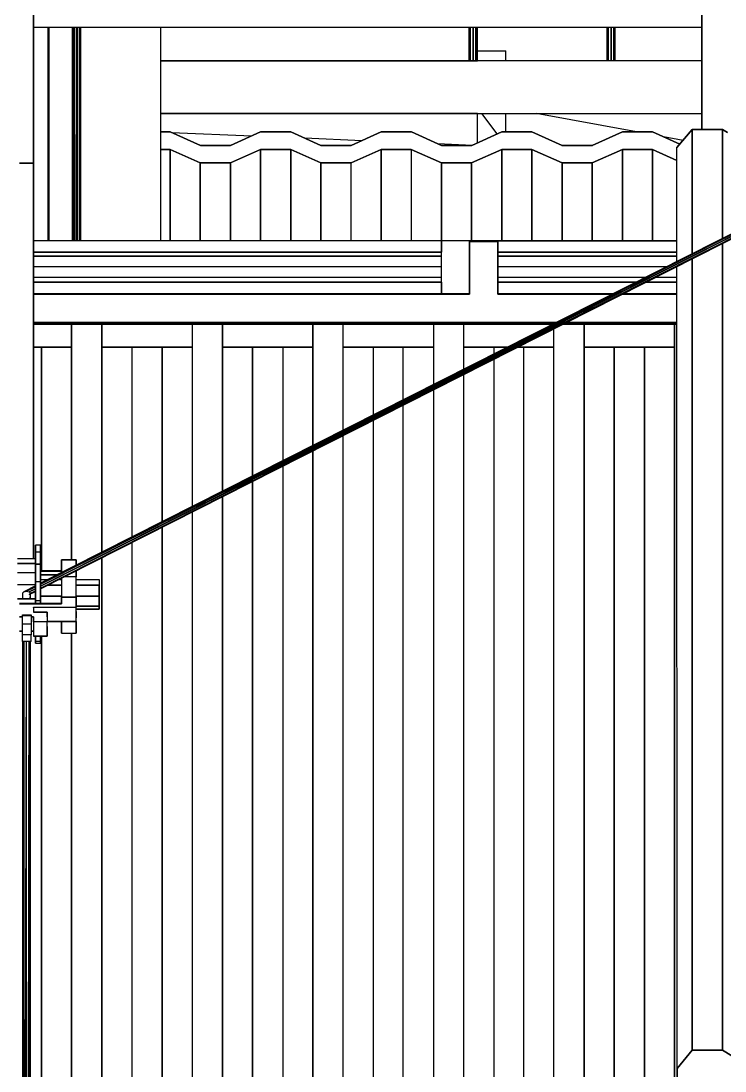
# Model space of a CAD drawing. Extents: x -32 to 51.8, y -51.6 to -5.5.
# Drawn here: x -16.743 to -14.741, y -45.703 to -42.716 of the extents above; entities that cross this region are included whole.
import ezdxf

# ---------------------------------------------------------------- set-up
doc = ezdxf.new("R2010")
doc.units = 0
doc.header["$MEASUREMENT"] = 0
doc.layers.get('0').update_dxf_attribs({"linetype": 'CONTINUOUS'})
doc.layers.add('hachures', color=5, linetype='CONTINUOUS')

msp = doc.modelspace()

# ---------------------------------------------------------------- linework, layer by layer
for p, q in [((-16.7074, -43.1207), (-16.7074, -41.2391)), ((-16.7074, -41.2391), (-16.7074, -43.1207)), ((-14.8072, -43.0247), (-14.8072, -42.6379)), ((-14.8072, -42.6379), (-14.8072, -43.0247)), ((-14.8072, -42.6379), (-14.8072, -43.0247)), ((-14.8072, -43.0247), (-14.8072, -42.6379)), ((-14.8072, -42.7353), (-16.7074, -42.7353)), ((-16.6657, -42.7353), (-16.6657, -43.3413)), ((-16.6657, -43.3413), (-16.6657, -42.7353)), ((-16.6638, -43.3413), (-16.6638, -42.7353)), ((-16.6638, -43.3413), (-16.6638, -42.7353)), ((-16.6638, -42.7353), (-16.6638, -43.3413)), ((-16.5962, -43.3413), (-16.5962, -42.7353)), ((-16.5952, -42.7353), (-16.5949, -43.3413)), ((-16.5929, -42.7353), (-16.5929, -43.3413)), ((-16.5904, -42.7353), (-16.5898, -43.3413)), ((-16.585, -42.7353), (-16.585, -43.3413)), ((-16.5819, -43.3413), (-16.5824, -42.7353)), ((-16.577, -42.7353), (-16.577, -43.3413)), ((-16.5757, -43.3413), (-16.576, -42.7353)), ((-16.5737, -42.7353), (-16.5737, -43.3413)), ((-16.3458, -42.7353), (-16.3458, -43.3413)), ((-16.3458, -42.7353), (-16.3458, -43.3413)), ((-15.4684, -42.8292), (-15.4685, -42.7353)), ((-15.4682, -42.8292), (-15.4682, -42.7353)), ((-15.4652, -42.8292), (-15.4652, -42.7353)), ((-15.4646, -42.8292), (-15.4645, -42.7353)), ((-15.4572, -42.7353), (-15.4572, -42.8292)), ((-15.4566, -42.8292), (-15.4565, -42.7353)), ((-15.4493, -42.7353), (-15.4493, -42.8292)), ((-15.449, -42.8292), (-15.449, -42.7353)), ((-15.446, -42.7353), (-15.446, -42.8292)), ((-15.0762, -42.8292), (-15.0762, -42.7353)), ((-15.076, -42.8292), (-15.0759, -42.7353)), ((-15.073, -42.8292), (-15.0729, -42.7353)), ((-15.0724, -42.8292), (-15.0722, -42.7353)), ((-15.065, -42.7353), (-15.065, -42.8292)), ((-15.0644, -42.8292), (-15.0643, -42.7353)), ((-15.057, -42.7353), (-15.0571, -42.8292)), ((-15.0568, -42.8292), (-15.0567, -42.7353)), ((-15.0537, -42.7353), (-15.0538, -42.8292)), ((-15.4442, -42.8016), (-15.3642, -42.8016)), ((-15.4442, -42.8292), (-15.4442, -42.8016)), ((-15.3642, -42.8292), (-15.3642, -42.8016)), ((-16.6638, -42.8292), (-16.6657, -42.8292)), ((-16.6657, -42.8292), (-16.6638, -42.8292)), ((-15.5242, -42.8292), (-16.3458, -42.8292)), ((-16.3458, -42.8292), (-15.5242, -42.8292)), ((-15.4442, -42.8292), (-15.5242, -42.8292)), ((-15.5242, -42.8292), (-15.4442, -42.8292)), ((-14.8072, -42.8292), (-15.4442, -42.8292)), ((-16.6657, -42.9792), (-16.6638, -42.9792)), ((-16.6638, -42.9792), (-16.6657, -42.9792)), ((-16.3458, -42.9792), (-15.5242, -42.9792)), ((-15.5242, -42.9792), (-16.3458, -42.9792)), ((-15.5242, -42.9792), (-15.4442, -42.9792)), ((-15.4442, -42.9792), (-15.5242, -42.9792)), ((-15.4442, -42.9792), (-14.8072, -42.9792)), ((-15.4442, -43.0627), (-15.4442, -42.9792)), ((-15.3886, -43.0375), (-15.4323, -42.9792)), ((-15.3642, -43.0315), (-15.3642, -42.9792)), ((-14.993, -43.0315), (-15.2776, -42.9792)), ((-16.6657, -43.0182), (-16.6638, -43.0183)), ((-16.6657, -43.0315), (-16.6638, -43.0315)), ((-16.6638, -43.0315), (-16.6657, -43.0315)), ((-16.3184, -43.0315), (-16.3458, -43.0315)), ((-16.3458, -43.0315), (-16.3184, -43.0315)), ((-16.2327, -43.0704), (-16.3184, -43.0315)), ((-16.3184, -43.0315), (-16.3184, -43.0315)), ((-16.3184, -43.0315), (-16.2327, -43.0704)), ((-16.315, -43.0331), (-16.086, -43.0428)), ((-16.0612, -43.0315), (-16.147, -43.0704)), ((-16.147, -43.0704), (-16.0612, -43.0315)), ((-15.9755, -43.0315), (-16.0612, -43.0315)), ((-16.0612, -43.0315), (-16.0612, -43.0315)), ((-16.0612, -43.0315), (-15.9755, -43.0315)), ((-15.8898, -43.0704), (-15.9755, -43.0315)), ((-15.9755, -43.0315), (-15.9755, -43.0315)), ((-15.9755, -43.0315), (-15.8898, -43.0704)), ((-15.7184, -43.0315), (-15.8041, -43.0704)), ((-15.8041, -43.0704), (-15.7184, -43.0315)), ((-15.6327, -43.0315), (-15.7184, -43.0315)), ((-15.7184, -43.0315), (-15.7184, -43.0315)), ((-15.7184, -43.0315), (-15.6327, -43.0315)), ((-15.547, -43.0704), (-15.6327, -43.0315)), ((-15.6327, -43.0315), (-15.6327, -43.0315)), ((-15.6327, -43.0315), (-15.547, -43.0704)), ((-15.3755, -43.0315), (-15.4612, -43.0704)), ((-15.4612, -43.0704), (-15.3755, -43.0315)), ((-15.2898, -43.0315), (-15.3755, -43.0315)), ((-15.3755, -43.0315), (-15.3755, -43.0315)), ((-15.3755, -43.0315), (-15.2898, -43.0315)), ((-15.2041, -43.0704), (-15.2898, -43.0315)), ((-15.2898, -43.0315), (-15.2898, -43.0315)), ((-15.2898, -43.0315), (-15.2041, -43.0704)), ((-15.0327, -43.0315), (-15.1184, -43.0704)), ((-15.1184, -43.0704), (-15.0327, -43.0315)), ((-14.947, -43.0315), (-15.0327, -43.0315)), ((-15.0327, -43.0315), (-15.0327, -43.0315)), ((-15.0327, -43.0315), (-14.947, -43.0315)), ((-14.947, -43.0315), (-14.947, -43.0315)), ((-14.8693, -43.0667), (-14.947, -43.0315)), ((-14.947, -43.0315), (-14.947, -43.0315)), ((-14.947, -43.0315), (-14.8693, -43.0667)), ((-14.8774, -43.0764), (-14.8339, -43.0247)), ((-14.8339, -43.0247), (-14.8774, -43.0764)), ((-14.8339, -43.0247), (-14.8339, -43.3778)), ((-14.7482, -43.0247), (-14.8339, -43.0247)), ((-14.8339, -43.0247), (-14.7482, -43.0247)), ((-14.7338, -43.0334), (-14.7482, -43.0247)), ((-14.7482, -43.3345), (-14.7482, -43.0247)), ((-14.7482, -43.0247), (-14.7338, -43.0334)), ((-15.9368, -43.0491), (-15.7725, -43.0561)), ((-15.5586, -43.0651), (-15.4589, -43.0693)), ((-14.8602, -43.056), (-14.9155, -43.0458)), ((-16.6657, -43.0814), (-16.6638, -43.0814)), ((-16.6638, -43.0814), (-16.6657, -43.0814)), ((-16.3458, -43.0814), (-16.3185, -43.0814)), ((-16.3185, -43.0814), (-16.3458, -43.0814)), ((-16.3185, -43.3413), (-16.3185, -43.0814)), ((-16.3185, -43.0814), (-16.3185, -43.0814)), ((-16.3185, -43.0814), (-16.2328, -43.1202)), ((-16.2328, -43.1202), (-16.3185, -43.0814)), ((-16.146, -43.07), (-16.2336, -43.07)), ((-16.147, -43.0704), (-16.2327, -43.0704)), ((-16.2327, -43.0704), (-16.2327, -43.0704)), ((-16.2327, -43.0704), (-16.147, -43.0704)), ((-16.1471, -43.1202), (-16.0614, -43.0814)), ((-16.0614, -43.0814), (-16.1471, -43.1202)), ((-16.147, -43.0704), (-16.147, -43.0704)), ((-16.0614, -43.0814), (-16.0614, -43.0814)), ((-16.0614, -43.0814), (-15.9757, -43.0814)), ((-15.9757, -43.0814), (-16.0614, -43.0814)), ((-15.9757, -43.0814), (-15.9757, -43.0814)), ((-15.9757, -43.0814), (-15.8899, -43.1202)), ((-15.8899, -43.1202), (-15.9757, -43.0814)), ((-15.8032, -43.07), (-15.8907, -43.07)), ((-15.8041, -43.0704), (-15.8898, -43.0704)), ((-15.8898, -43.0704), (-15.8898, -43.0704)), ((-15.8898, -43.0704), (-15.8041, -43.0704)), ((-15.8042, -43.1202), (-15.7185, -43.0814)), ((-15.7185, -43.0814), (-15.8042, -43.1202)), ((-15.8041, -43.0704), (-15.8041, -43.0704)), ((-15.7185, -43.0814), (-15.7185, -43.0814)), ((-15.7185, -43.0814), (-15.6328, -43.0814)), ((-15.6328, -43.0814), (-15.7185, -43.0814)), ((-15.6328, -43.0814), (-15.5471, -43.1202)), ((-15.5471, -43.1202), (-15.6328, -43.0814)), ((-15.4603, -43.07), (-15.5479, -43.07)), ((-15.4612, -43.0704), (-15.547, -43.0704)), ((-15.547, -43.0704), (-15.547, -43.0704)), ((-15.547, -43.0704), (-15.4612, -43.0704)), ((-15.4684, -43.0704), (-15.4684, -43.07)), ((-15.4683, -43.0704), (-15.4683, -43.07)), ((-15.4651, -43.0704), (-15.4651, -43.07)), ((-15.465, -43.0704), (-15.465, -43.07)), ((-15.4614, -43.1202), (-15.3756, -43.0814)), ((-15.3756, -43.0814), (-15.4614, -43.1202)), ((-15.4612, -43.0704), (-15.4612, -43.0704)), ((-15.3756, -43.0814), (-15.3756, -43.0814)), ((-15.3756, -43.0814), (-15.2899, -43.0814)), ((-15.2899, -43.0814), (-15.3756, -43.0814)), ((-15.2899, -43.0814), (-15.2899, -43.0814)), ((-15.2899, -43.0814), (-15.2042, -43.1202)), ((-15.2042, -43.1202), (-15.2899, -43.0814)), ((-15.205, -43.07), (-15.1175, -43.07)), ((-15.1184, -43.0704), (-15.2041, -43.0704)), ((-15.2041, -43.0704), (-15.2041, -43.0704)), ((-15.2041, -43.0704), (-15.1184, -43.0704)), ((-15.1185, -43.1202), (-15.0328, -43.0814)), ((-15.0328, -43.0814), (-15.1185, -43.1202)), ((-15.1184, -43.0704), (-15.1184, -43.0704)), ((-15.0328, -43.0814), (-15.0328, -43.0814)), ((-15.0328, -43.0814), (-14.9471, -43.0814)), ((-14.9471, -43.0814), (-15.0328, -43.0814)), ((-14.9471, -43.0814), (-14.8774, -43.1129)), ((-14.8774, -43.1129), (-14.9471, -43.0814)), ((-14.8774, -43.3998), (-14.8774, -43.0764)), ((-14.8774, -43.0764), (-14.8774, -43.0764)), ((-16.7469, -43.1207), (-16.7074, -43.1207)), ((-16.7074, -43.1207), (-16.7469, -43.1207)), ((-16.7074, -44.2463), (-16.7074, -43.1207)), ((-16.7074, -43.1207), (-16.7074, -43.1207)), ((-16.7074, -43.1207), (-16.7074, -44.2463)), ((-16.2328, -43.1202), (-16.2328, -43.1202)), ((-16.2328, -43.1202), (-16.1471, -43.1202)), ((-16.1471, -43.1202), (-16.2328, -43.1202)), ((-16.1471, -43.1202), (-16.1471, -43.1202)), ((-15.8899, -43.1202), (-15.8899, -43.1202)), ((-15.8899, -43.1202), (-15.8042, -43.1202)), ((-15.8042, -43.1202), (-15.8899, -43.1202)), ((-15.5471, -43.1202), (-15.5471, -43.1202)), ((-15.5471, -43.1202), (-15.4614, -43.1202)), ((-15.4614, -43.1202), (-15.5471, -43.1202)), ((-15.4614, -43.1202), (-15.4614, -43.1202)), ((-15.2042, -43.1202), (-15.2042, -43.1202)), ((-15.2042, -43.1202), (-15.1185, -43.1202)), ((-15.1185, -43.1202), (-15.2042, -43.1202)), ((-15.1185, -43.1202), (-15.1185, -43.1202)), ((-16.6873, -44.3317), (-14.3758, -43.1605)), ((-16.6873, -44.3294), (-14.3758, -43.1605)), ((-14.4441, -43.1806), (-16.6873, -44.3157)), ((-14.4408, -43.1815), (-16.6873, -44.3157)), ((-16.6873, -44.3181), (-14.4408, -43.1816)), ((-16.6873, -44.3294), (-14.421, -43.1819)), ((-16.6873, -44.3238), (-14.4217, -43.1821)), ((-14.4328, -43.1829), (-16.6873, -44.3237)), ((-16.6873, -44.3181), (-14.4331, -43.1829)), ((-15.5472, -43.3413), (-16.7074, -43.3413)), ((-15.5472, -43.3413), (-15.5472, -43.3413)), ((-15.4672, -43.3413), (-15.5472, -43.3413)), ((-15.5472, -43.3413), (-15.5472, -43.3413)), ((-15.5472, -43.3413), (-15.5472, -43.3413)), ((-15.5472, -43.4913), (-15.5472, -43.3413)), ((-15.5472, -43.3736), (-15.5472, -43.3413)), ((-15.5472, -43.3413), (-15.5472, -43.3736)), ((-15.4672, -43.3413), (-14.8774, -43.3413)), ((-14.8774, -43.3413), (-15.4672, -43.3413)), ((-15.4672, -43.4913), (-15.4672, -43.3413)), ((-15.4672, -43.3413), (-15.4672, -43.4913)), ((-15.4672, -43.4936), (-15.4672, -43.3437)), ((-15.4672, -43.3437), (-15.3872, -43.3437)), ((-15.3872, -43.3437), (-15.4672, -43.3437)), ((-15.4672, -43.3437), (-15.4672, -43.349)), ((-15.4672, -43.3437), (-15.4672, -43.4936)), ((-15.4672, -43.349), (-15.4672, -43.349)), ((-15.4672, -43.349), (-15.4672, -43.3736)), ((-15.3872, -43.3437), (-15.3872, -43.4936)), ((-15.3872, -43.4936), (-15.3872, -43.3437)), ((-15.3872, -43.349), (-15.3872, -43.3736)), ((-15.5472, -43.3736), (-16.7074, -43.3736)), ((-16.7074, -43.3736), (-15.5472, -43.3736)), ((-15.5472, -43.385), (-16.7074, -43.385)), ((-16.7074, -43.385), (-15.5472, -43.385)), ((-15.4672, -43.3736), (-15.4672, -43.3736)), ((-15.4672, -43.3736), (-15.4672, -43.3736)), ((-15.4672, -43.385), (-15.4672, -43.385)), ((-15.4672, -43.385), (-15.4672, -43.385)), ((-14.8774, -43.3736), (-15.3872, -43.3736)), ((-15.3872, -43.3736), (-14.8774, -43.3736)), ((-14.8774, -43.385), (-15.3872, -43.385)), ((-15.3872, -43.385), (-14.8774, -43.385)), ((-16.7074, -43.4148), (-15.5472, -43.4148)), ((-15.4672, -43.4148), (-15.4672, -43.4148)), ((-15.3872, -43.4148), (-14.9069, -43.4148)), ((-14.8776, -43.4148), (-14.8774, -43.4148)), ((-14.8773, -45.6955), (-14.8774, -43.4147)), ((-16.7074, -43.4454), (-15.5472, -43.4454)), ((-15.4672, -43.4454), (-15.4672, -43.4454)), ((-15.3872, -43.4454), (-14.9674, -43.4454)), ((-14.938, -43.4454), (-14.8774, -43.4454)), ((-15.5472, -43.4589), (-16.7074, -43.459)), ((-16.7074, -43.459), (-15.5472, -43.4589)), ((-15.5472, -43.4913), (-15.5472, -43.4589)), ((-15.5472, -43.4589), (-15.5472, -43.4913)), ((-15.4672, -43.4589), (-15.4672, -43.4589)), ((-15.4672, -43.4589), (-15.4672, -43.4936)), ((-15.4672, -43.4589), (-15.4672, -43.4589)), ((-14.9942, -43.4589), (-15.3872, -43.4589)), ((-15.3872, -43.4589), (-14.9942, -43.4589)), ((-15.3872, -43.4589), (-15.3872, -43.4936)), ((-14.8774, -43.4589), (-14.9648, -43.4589)), ((-14.9648, -43.4589), (-14.8774, -43.4589)), ((-16.7074, -43.4913), (-15.5472, -43.4913)), ((-16.7074, -43.4936), (-15.4672, -43.4936)), ((-15.4672, -43.4936), (-16.7074, -43.4936)), ((-16.6657, -43.4913), (-16.6657, -43.4936)), ((-16.6657, -43.4936), (-16.6657, -43.4913)), ((-16.6638, -43.4936), (-16.6638, -43.4913)), ((-16.6638, -43.4936), (-16.6638, -43.4913)), ((-16.6638, -43.4913), (-16.6638, -43.4936)), ((-16.5962, -43.4936), (-16.5962, -43.4913)), ((-16.5949, -43.4913), (-16.5949, -43.4936)), ((-16.5929, -43.4913), (-16.5929, -43.4936)), ((-16.5897, -43.4913), (-16.5897, -43.4936)), ((-16.585, -43.4913), (-16.585, -43.4936)), ((-16.5817, -43.4936), (-16.5817, -43.4913)), ((-16.577, -43.4913), (-16.577, -43.4936)), ((-16.5757, -43.4936), (-16.5757, -43.4913)), ((-16.5737, -43.4913), (-16.5737, -43.4936)), ((-16.3458, -43.4913), (-16.3458, -43.4936)), ((-16.3458, -43.4913), (-16.3458, -43.4936)), ((-16.3185, -43.4936), (-16.3185, -43.4913)), ((-16.3185, -43.4913), (-16.3185, -43.4936)), ((-16.2328, -43.4936), (-16.2328, -43.4913)), ((-16.2328, -43.4913), (-16.2328, -43.4936)), ((-16.1471, -43.4936), (-16.1471, -43.4913)), ((-16.1471, -43.4913), (-16.1471, -43.4936)), ((-16.0614, -43.4936), (-16.0614, -43.4913)), ((-16.0614, -43.4913), (-16.0614, -43.4936)), ((-15.9757, -43.4936), (-15.9757, -43.4913)), ((-15.9757, -43.4913), (-15.9757, -43.4936)), ((-15.8899, -43.4936), (-15.8899, -43.4913)), ((-15.8899, -43.4913), (-15.8899, -43.4936)), ((-15.8042, -43.4936), (-15.8042, -43.4913)), ((-15.7185, -43.4936), (-15.7185, -43.4913)), ((-15.7185, -43.4913), (-15.7185, -43.4936)), ((-15.6328, -43.4913), (-15.6328, -43.4936)), ((-15.5472, -43.4913), (-15.5472, -43.4913)), ((-15.5472, -43.4913), (-15.4672, -43.4913)), ((-15.5472, -43.4913), (-15.5472, -43.4913)), ((-15.5472, -43.4913), (-15.5472, -43.4913)), ((-15.5471, -43.4936), (-15.5471, -43.4913)), ((-15.5471, -43.4913), (-15.5471, -43.4936)), ((-15.4672, -43.4913), (-15.4672, -43.4913)), ((-15.3872, -43.4913), (-15.0581, -43.4913)), ((-15.3872, -43.4936), (-15.0626, -43.4936)), ((-15.0626, -43.4936), (-15.3872, -43.4936)), ((-15.3757, -43.4936), (-15.3757, -43.4913)), ((-15.3757, -43.4913), (-15.3757, -43.4936)), ((-15.2899, -43.4936), (-15.2899, -43.4913)), ((-15.2899, -43.4913), (-15.2899, -43.4936)), ((-15.2042, -43.4936), (-15.2042, -43.4913)), ((-15.2042, -43.4913), (-15.2042, -43.4936)), ((-15.1185, -43.4936), (-15.1185, -43.4913)), ((-15.1185, -43.4913), (-15.1185, -43.4936)), ((-15.0331, -43.4936), (-14.8774, -43.4936)), ((-14.8774, -43.4936), (-15.0331, -43.4936)), ((-15.0328, -43.4934), (-15.0328, -43.4936)), ((-15.0328, -43.4936), (-15.0328, -43.4934)), ((-15.0286, -43.4913), (-14.8774, -43.4913)), ((-14.9471, -43.4913), (-14.9471, -43.4936)), ((-14.9471, -43.4936), (-14.9471, -43.4913)), ((-15.4672, -43.5735), (-16.7074, -43.5735)), ((-16.7074, -43.5735), (-15.4672, -43.5735)), ((-16.7074, -43.5788), (-15.4672, -43.5788)), ((-15.4672, -43.5788), (-16.7074, -43.5788)), ((-15.3872, -43.5735), (-15.4672, -43.5735)), ((-15.4672, -43.5735), (-15.3872, -43.5735)), ((-15.4672, -43.5788), (-15.3872, -43.5788)), ((-15.3872, -43.5788), (-15.4672, -43.5788)), ((-15.2206, -43.5735), (-15.3872, -43.5735)), ((-15.3872, -43.5735), (-15.2206, -43.5735)), ((-15.3872, -43.5788), (-15.2312, -43.5788)), ((-15.2312, -43.5788), (-15.3872, -43.5788)), ((-15.2014, -43.5788), (-14.8774, -43.5788)), ((-14.8774, -43.5788), (-15.2014, -43.5788)), ((-14.8774, -43.5735), (-15.1909, -43.5735)), ((-15.1909, -43.5735), (-14.8774, -43.5735)), ((-14.8843, -46.1313), (-14.8843, -43.5788)), ((-16.5986, -43.6442), (-16.7074, -43.6442)), ((-16.7074, -43.6442), (-16.5986, -43.6442)), ((-16.6843, -43.6442), (-16.6843, -44.2807)), ((-16.2558, -43.6442), (-16.5129, -43.6442)), ((-16.5129, -43.6442), (-16.2558, -43.6442)), ((-15.9129, -43.6442), (-16.17, -43.6442)), ((-16.17, -43.6442), (-15.9129, -43.6442)), ((-15.57, -43.6442), (-15.8272, -43.6442)), ((-15.8272, -43.6442), (-15.57, -43.6442)), ((-15.3604, -43.6442), (-15.4843, -43.6442)), ((-15.4843, -43.6442), (-15.3604, -43.6442)), ((-15.2272, -43.6442), (-15.3305, -43.6442)), ((-15.3305, -43.6442), (-15.2272, -43.6442)), ((-14.8843, -43.6442), (-15.1415, -43.6442)), ((-15.1415, -43.6442), (-14.8843, -43.6442)), ((-16.6873, -44.2076), (-16.7018, -44.2076)), ((-16.7018, -44.2262), (-16.7018, -44.2076)), ((-16.7018, -44.2076), (-16.7018, -44.2127)), ((-16.7018, -44.2127), (-16.7018, -44.2076)), ((-16.7018, -44.2076), (-16.7018, -44.2262)), ((-16.7018, -44.2127), (-16.7018, -44.2127)), ((-16.7018, -44.2127), (-16.7018, -44.2127)), ((-16.7018, -44.2127), (-16.7018, -44.2358)), ((-16.7018, -44.2358), (-16.7018, -44.2127)), ((-16.7018, -44.2262), (-16.6873, -44.2262)), ((-16.7018, -44.2609), (-16.7018, -44.2262)), ((-16.7018, -44.2262), (-16.7018, -44.2609)), ((-16.6873, -44.2076), (-16.6873, -44.2262)), ((-16.6873, -44.2262), (-16.6873, -44.2076)), ((-16.6873, -44.2262), (-16.6873, -44.2609)), ((-16.6873, -44.2609), (-16.6873, -44.2262)), ((-16.7018, -44.2463), (-16.7529, -44.2463)), ((-16.7529, -44.2598), (-16.7018, -44.2598)), ((-16.7018, -44.2598), (-16.7529, -44.2598)), ((-16.7018, -44.2358), (-16.7018, -44.2358)), ((-16.7018, -44.2463), (-16.7018, -44.2358)), ((-16.7018, -44.2598), (-16.7018, -44.2463)), ((-16.7018, -44.2598), (-16.7018, -44.2598)), ((-16.7018, -44.2848), (-16.7018, -44.2598)), ((-16.5857, -44.249), (-16.6276, -44.249)), ((-16.6276, -44.249), (-16.6276, -44.2619)), ((-16.6276, -44.2619), (-16.6276, -44.249)), ((-16.6276, -44.249), (-16.5857, -44.249)), ((-16.5857, -44.2619), (-16.5857, -44.249)), ((-16.5857, -44.2619), (-16.5857, -44.249)), ((-16.5857, -44.249), (-16.5857, -44.2643)), ((-16.5857, -44.249), (-16.5857, -44.2619)), ((-16.7529, -44.2848), (-16.7018, -44.2848)), ((-16.7018, -44.2609), (-16.6873, -44.2609)), ((-16.7018, -44.3103), (-16.7018, -44.2609)), ((-16.6873, -44.2609), (-16.7018, -44.2609)), ((-16.7018, -44.2609), (-16.7018, -44.2609)), ((-16.7018, -44.2609), (-16.7018, -44.3103)), ((-16.7018, -44.3205), (-16.7018, -44.2848)), ((-16.6873, -44.2609), (-16.6873, -44.2609)), ((-16.6873, -44.2609), (-16.6873, -44.3103)), ((-16.6873, -44.3103), (-16.6873, -44.2609)), ((-16.6276, -44.2807), (-16.6873, -44.2807)), ((-16.6873, -44.2814), (-16.6276, -44.2814)), ((-16.6276, -44.2619), (-16.6276, -44.2854)), ((-16.6276, -44.2619), (-16.6276, -44.2854)), ((-16.6276, -44.2854), (-16.6276, -44.2619)), ((-16.6276, -44.2807), (-16.6276, -44.2807)), ((-16.6276, -44.2814), (-16.6276, -44.2814)), ((-16.5857, -44.2643), (-16.5857, -44.2619)), ((-16.5857, -44.2619), (-16.5857, -44.2643)), ((-16.5857, -44.2972), (-16.5857, -44.2802)), ((-16.5857, -44.2802), (-16.5857, -44.2972)), ((-16.5857, -44.2802), (-16.5857, -44.2972)), ((-16.5857, -44.2918), (-16.5857, -44.2807)), ((-16.5857, -44.2807), (-16.5857, -44.2972)), ((-16.7018, -44.3103), (-16.6873, -44.3103)), ((-16.7018, -44.3646), (-16.7018, -44.3103)), ((-16.7018, -44.3103), (-16.7018, -44.3646)), ((-16.6401, -44.2918), (-16.6873, -44.2918)), ((-16.6873, -44.2918), (-16.6401, -44.2918)), ((-16.6873, -44.3045), (-16.6652, -44.3045)), ((-16.6873, -44.3103), (-16.6873, -44.3646)), ((-16.6873, -44.3646), (-16.6873, -44.3103)), ((-16.6335, -44.3045), (-16.6276, -44.3045)), ((-16.6276, -44.3045), (-16.6276, -44.3015)), ((-16.6276, -44.3015), (-16.6276, -44.3045)), ((-16.6276, -44.3015), (-16.6276, -44.3551)), ((-16.5857, -44.2972), (-16.6193, -44.2972)), ((-16.5857, -44.2972), (-16.5857, -44.2918)), ((-16.5857, -44.3551), (-16.5857, -44.2972)), ((-16.5857, -44.3045), (-16.5203, -44.3045)), ((-16.5203, -44.3045), (-16.5203, -44.3207)), ((-16.7018, -44.3205), (-16.7529, -44.3205)), ((-16.7383, -44.3438), (-16.735, -44.3398)), ((-16.7383, -44.3438), (-16.7383, -44.3596)), ((-16.7018, -44.323), (-16.735, -44.3398)), ((-16.7018, -44.323), (-16.735, -44.3398)), ((-16.735, -44.3398), (-16.727, -44.3381)), ((-16.727, -44.3381), (-16.7018, -44.3254)), ((-16.727, -44.3381), (-16.7018, -44.3254)), ((-16.727, -44.3381), (-16.7191, -44.3398)), ((-16.7018, -44.331), (-16.7191, -44.3398)), ((-16.7191, -44.3398), (-16.7018, -44.3311)), ((-16.7191, -44.3478), (-16.7018, -44.339)), ((-16.7191, -44.3398), (-16.7158, -44.3438)), ((-16.7158, -44.3438), (-16.7191, -44.3478)), ((-16.7165, -44.3596), (-16.7159, -44.3462)), ((-16.7158, -44.3438), (-16.7018, -44.3367)), ((-16.7158, -44.3438), (-16.7018, -44.3367)), ((-16.7158, -44.3596), (-16.7158, -44.3461)), ((-16.7018, -44.323), (-16.7018, -44.3205)), ((-16.7018, -44.3596), (-16.7018, -44.339)), ((-16.6873, -44.3522), (-16.6873, -44.3317)), ((-16.6656, -44.3207), (-16.6276, -44.3207)), ((-16.6276, -44.3207), (-16.6656, -44.3207)), ((-16.5857, -44.3207), (-16.5203, -44.3207)), ((-16.5203, -44.3207), (-16.5857, -44.3207)), ((-16.5203, -44.3207), (-16.5203, -44.3522)), ((-16.5203, -44.3522), (-16.5203, -44.3207)), ((-16.7018, -44.3596), (-16.7529, -44.3596)), ((-16.7529, -44.3596), (-16.7018, -44.3596)), ((-16.7074, -44.3735), (-16.7469, -44.3735)), ((-16.7469, -44.3739), (-16.7074, -44.3739)), ((-16.6276, -44.3735), (-16.7074, -44.3735)), ((-16.7074, -44.3739), (-16.6276, -44.3739)), ((-16.7018, -44.3596), (-16.7018, -44.3596)), ((-16.7018, -44.3735), (-16.7018, -44.3596)), ((-16.7018, -44.3646), (-16.6873, -44.3646)), ((-16.7018, -44.3735), (-16.7018, -44.3646)), ((-16.7018, -44.3646), (-16.7018, -44.3735)), ((-16.6873, -44.3522), (-16.6276, -44.3522)), ((-16.6276, -44.3522), (-16.6873, -44.3522)), ((-16.6873, -44.3646), (-16.6873, -44.3735)), ((-16.6873, -44.3735), (-16.6873, -44.3646)), ((-16.5857, -44.3551), (-16.6276, -44.3551)), ((-16.6276, -44.3551), (-16.6276, -44.3735)), ((-16.6276, -44.3735), (-16.6276, -44.3555)), ((-16.6276, -44.3555), (-16.5857, -44.3555)), ((-16.6276, -44.3735), (-16.6276, -44.3739)), ((-16.5857, -44.3522), (-16.5203, -44.3522)), ((-16.5203, -44.3522), (-16.5857, -44.3522)), ((-16.5857, -44.3735), (-16.5857, -44.3551)), ((-16.5857, -44.3555), (-16.5857, -44.3739)), ((-16.5857, -44.3838), (-16.5857, -44.3735)), ((-16.5857, -44.3739), (-16.5857, -44.3838)), ((-16.5203, -44.3522), (-16.5203, -44.3522)), ((-16.5203, -44.3522), (-16.5203, -44.3806)), ((-16.5203, -44.3806), (-16.5203, -44.3522)), ((-16.7384, -44.4085), (-16.7384, -44.4052)), ((-16.7384, -44.4052), (-16.7141, -44.4052)), ((-16.7384, -44.4323), (-16.7384, -44.4085)), ((-16.7141, -44.4085), (-16.7384, -44.4085)), ((-16.7141, -44.4052), (-16.7141, -44.4085)), ((-16.7141, -44.4085), (-16.7141, -44.4323)), ((-16.7074, -44.3842), (-16.7074, -44.3838)), ((-16.7074, -44.3838), (-16.6276, -44.3838)), ((-16.7074, -44.3838), (-16.7074, -44.3842)), ((-16.6276, -44.3842), (-16.7074, -44.3842)), ((-16.7074, -44.3842), (-16.7074, -44.3981)), ((-16.7074, -44.3981), (-16.6681, -44.3981)), ((-16.6681, -44.3981), (-16.7074, -44.3981)), ((-16.6681, -44.3981), (-16.6681, -44.4112)), ((-16.6681, -44.4112), (-16.6681, -44.3981)), ((-16.6276, -44.3838), (-16.5857, -44.3838)), ((-16.5857, -44.3842), (-16.6276, -44.3842)), ((-16.5857, -44.3806), (-16.5203, -44.3806)), ((-16.5203, -44.3806), (-16.5857, -44.3806)), ((-16.5857, -44.4244), (-16.5857, -44.3838)), ((-16.5203, -44.3892), (-16.5857, -44.3892)), ((-16.5857, -44.3892), (-16.5203, -44.3892)), ((-16.5857, -44.3957), (-16.5857, -44.4141)), ((-16.5203, -44.3806), (-16.5203, -44.3806)), ((-16.5203, -44.3806), (-16.5203, -44.3892)), ((-16.5203, -44.3892), (-16.5203, -44.3806)), ((-16.7384, -44.4112), (-16.7469, -44.4112)), ((-16.7469, -44.4112), (-16.7384, -44.4112)), ((-16.7384, -44.4625), (-16.7384, -44.4323)), ((-16.7141, -44.4323), (-16.7384, -44.4323)), ((-16.7074, -44.4112), (-16.7141, -44.4112)), ((-16.7141, -44.4112), (-16.7074, -44.4112)), ((-16.7141, -44.4323), (-16.7141, -44.4625)), ((-16.7074, -44.4252), (-16.7074, -44.4112)), ((-16.7074, -44.4112), (-16.7074, -44.4252)), ((-16.6681, -44.4252), (-16.7074, -44.4252)), ((-16.7074, -44.4252), (-16.7074, -44.4658)), ((-16.6681, -44.4112), (-16.6681, -44.4252)), ((-16.6276, -44.4244), (-16.6681, -44.4244)), ((-16.6681, -44.4248), (-16.6276, -44.4248)), ((-16.6681, -44.4658), (-16.6681, -44.4252)), ((-16.6681, -44.4386), (-16.6681, -44.4518)), ((-16.6681, -44.4518), (-16.6681, -44.4386)), ((-16.5857, -44.4244), (-16.6276, -44.4244)), ((-16.6276, -44.4248), (-16.6276, -44.4578)), ((-16.6276, -44.4248), (-16.5857, -44.4248)), ((-16.6276, -44.4578), (-16.6276, -44.4248)), ((-16.5857, -44.4248), (-16.5857, -44.4244)), ((-16.5857, -44.4248), (-16.5857, -44.4578)), ((-16.5857, -44.4578), (-16.5857, -44.4248)), ((-16.5857, -44.4248), (-16.5857, -44.4578)), ((-16.7384, -44.4518), (-16.7469, -44.4518)), ((-16.7469, -44.4518), (-16.7384, -44.4518)), ((-16.7384, -44.4815), (-16.7384, -44.4625)), ((-16.7141, -44.4625), (-16.7384, -44.4625)), ((-16.7074, -44.4518), (-16.7141, -44.4518)), ((-16.7141, -44.4518), (-16.7074, -44.4518)), ((-16.7141, -44.4815), (-16.7141, -44.4625)), ((-16.6681, -44.4658), (-16.7074, -44.4658)), ((-16.7074, -44.4658), (-16.6681, -44.4658)), ((-16.7018, -44.4674), (-16.7018, -44.4658)), ((-16.7018, -44.4658), (-16.7018, -44.4809)), ((-16.7018, -44.4809), (-16.7018, -44.4658)), ((-16.7018, -44.486), (-16.7018, -44.4674)), ((-16.7018, -44.4674), (-16.7018, -44.4674)), ((-16.7018, -44.4674), (-16.7018, -44.4674)), ((-16.7018, -44.4674), (-16.7018, -44.486)), ((-16.6873, -44.4658), (-16.6873, -44.4809)), ((-16.6873, -44.4809), (-16.6873, -44.4658)), ((-16.6843, -44.4658), (-16.6843, -46.1313)), ((-16.6681, -44.4518), (-16.6681, -44.4658)), ((-16.6681, -44.4658), (-16.6681, -44.4518)), ((-16.6276, -44.4578), (-16.5857, -44.4578)), ((-16.7141, -44.4815), (-16.7384, -44.4815)), ((-16.7383, -44.4815), (-16.7383, -48.8982)), ((-16.735, -44.4815), (-16.7383, -48.8982)), ((-16.735, -48.8913), (-16.7272, -44.4815)), ((-16.735, -44.4815), (-16.735, -48.8913)), ((-16.7271, -48.8885), (-16.7192, -44.4815)), ((-16.7271, -48.8885), (-16.727, -44.4815)), ((-16.7191, -48.8913), (-16.7158, -44.4815)), ((-16.7191, -44.4815), (-16.7191, -48.8913)), ((-16.7158, -48.8982), (-16.7158, -44.4815)), ((-16.7018, -44.4809), (-16.7018, -44.486)), ((-16.6873, -44.4809), (-16.7018, -44.4809)), ((-16.7018, -44.486), (-16.7018, -44.4809)), ((-16.7018, -44.486), (-16.6873, -44.486)), ((-16.6873, -44.486), (-16.6873, -44.4809)), ((-16.6873, -44.4809), (-16.6873, -44.486)), ((-14.8339, -45.6439), (-14.8773, -45.6955)), ((-14.8773, -45.6956), (-14.8339, -45.6439)), ((-14.8339, -45.6439), (-14.7481, -45.6439)), ((-14.7481, -45.6439), (-14.8339, -45.6439)), ((-14.8337, -45.6439), (-14.8337, -45.6439)), ((-14.8337, -45.6439), (-14.8337, -45.6439)), ((-14.7481, -45.6439), (-14.6624, -45.6956)), ((-14.6624, -45.6955), (-14.7481, -45.6439)), ((-14.748, -45.644), (-14.748, -45.644)), ((-14.8773, -45.6955), (-14.8772, -45.7618)), ((-14.8772, -45.7618), (-14.8773, -45.6956)), ((-14.8772, -45.6954), (-14.8772, -45.6954))]:
    msp.add_line(p, q)
at = {"layer": 'hachures'}
for p, q in [((-14.8339, -43.3778), (-14.8339, -43.0247)), ((-14.7482, -43.0247), (-14.7482, -43.3345)), ((-16.3185, -43.0814), (-16.3185, -43.3413)), ((-16.0614, -43.3413), (-16.0614, -43.0814)), ((-16.0614, -43.0814), (-16.0614, -43.3413)), ((-15.9757, -43.3413), (-15.9757, -43.0814)), ((-15.9757, -43.0814), (-15.9757, -43.3413)), ((-15.7185, -43.3413), (-15.7185, -43.0814)), ((-15.7185, -43.0814), (-15.7185, -43.3413)), ((-15.6328, -43.0814), (-15.6328, -43.3413)), ((-15.3757, -43.3413), (-15.3756, -43.0814)), ((-15.3756, -43.0814), (-15.3757, -43.3413)), ((-15.2899, -43.3413), (-15.2899, -43.0814)), ((-15.2899, -43.0814), (-15.2899, -43.3413)), ((-15.0328, -43.0814), (-15.0328, -43.3413)), ((-15.0328, -43.3413), (-15.0328, -43.0814)), ((-14.9471, -43.0814), (-14.9471, -43.3413)), ((-14.9471, -43.3413), (-14.9471, -43.0814)), ((-16.2328, -43.3413), (-16.2328, -43.1202)), ((-16.2328, -43.1202), (-16.2328, -43.3413)), ((-16.1471, -43.3413), (-16.1471, -43.1202)), ((-16.1471, -43.1202), (-16.1471, -43.3413)), ((-15.8899, -43.3413), (-15.8899, -43.1202)), ((-15.8899, -43.1202), (-15.8899, -43.3413)), ((-15.8042, -43.3413), (-15.8042, -43.1202)), ((-15.5471, -43.3413), (-15.5471, -43.1202)), ((-15.5471, -43.1202), (-15.5471, -43.3413)), ((-15.4614, -43.3413), (-15.4614, -43.1202)), ((-15.4614, -43.1202), (-15.4614, -43.3413)), ((-15.2042, -43.3413), (-15.2042, -43.1202)), ((-15.2042, -43.1202), (-15.2042, -43.3413)), ((-15.1185, -43.3413), (-15.1185, -43.1202)), ((-15.1185, -43.1202), (-15.1185, -43.3413)), ((-14.7481, -45.6439), (-14.7482, -43.3492)), ((-14.7482, -43.3492), (-14.7481, -45.6439)), ((-14.8339, -43.3926), (-14.8339, -45.6439)), ((-14.8339, -45.6439), (-14.8339, -43.3926)), ((-16.5986, -43.5788), (-16.5986, -44.249)), ((-16.5986, -44.249), (-16.5986, -43.5788)), ((-16.5129, -44.2274), (-16.5129, -43.5788)), ((-16.5129, -43.5788), (-16.5129, -44.2274)), ((-16.2558, -43.5788), (-16.2558, -44.0973)), ((-16.17, -43.5788), (-16.17, -44.0539)), ((-16.17, -44.0539), (-16.17, -43.5788)), ((-15.9129, -43.5788), (-15.9129, -43.9238)), ((-15.9129, -43.9238), (-15.9129, -43.5788)), ((-15.8272, -43.5788), (-15.8272, -43.8804)), ((-15.57, -43.5788), (-15.57, -43.7503)), ((-15.4843, -43.5788), (-15.4843, -43.7069)), ((-15.2272, -46.1313), (-15.2272, -43.5919)), ((-15.1415, -43.5788), (-15.1415, -46.1313)), ((-15.1415, -46.1313), (-15.1415, -43.5788)), ((-14.8843, -43.5788), (-14.8843, -46.1313)), ((-16.6843, -44.2807), (-16.6843, -43.6442)), ((-16.4272, -43.6442), (-16.4272, -44.184)), ((-16.3415, -43.6442), (-16.3415, -44.1407)), ((-16.3415, -44.1407), (-16.3415, -43.6442)), ((-16.0843, -44.0106), (-16.0843, -43.6442)), ((-16.0843, -43.6442), (-16.0843, -44.0106)), ((-15.9986, -43.6442), (-15.9986, -43.9672)), ((-15.7415, -43.6442), (-15.7415, -43.8371)), ((-15.6558, -43.7937), (-15.6558, -43.6442)), ((-15.3986, -43.6442), (-15.3986, -43.6636)), ((-15.3129, -46.1313), (-15.3129, -43.6442)), ((-15.0558, -43.6442), (-15.0558, -46.1313)), ((-15.0558, -46.1313), (-15.0558, -43.6442)), ((-14.97, -43.6442), (-14.97, -46.1313)), ((-14.97, -46.1313), (-14.97, -43.6442)), ((-15.3986, -43.6788), (-15.3986, -46.1313)), ((-15.4843, -43.7222), (-15.4843, -46.1313)), ((-15.57, -43.7656), (-15.57, -46.1313)), ((-15.6558, -46.1313), (-15.6558, -43.8091)), ((-15.7415, -43.8525), (-15.7415, -46.1313)), ((-15.8272, -43.8959), (-15.8272, -46.1313)), ((-15.9129, -43.9393), (-15.9129, -46.1313)), ((-15.9129, -46.1313), (-15.9129, -43.9393)), ((-15.9986, -43.9828), (-15.9986, -46.1313)), ((-16.0843, -46.1313), (-16.0843, -44.0262)), ((-16.0843, -44.0262), (-16.0843, -46.1313)), ((-16.17, -44.0696), (-16.17, -46.1313)), ((-16.17, -46.1313), (-16.17, -44.0696)), ((-16.2558, -44.1131), (-16.2558, -46.1313)), ((-16.3415, -44.1565), (-16.3415, -46.1313)), ((-16.3415, -46.1313), (-16.3415, -44.1565)), ((-16.4272, -44.1999), (-16.4272, -46.1313)), ((-16.5129, -46.1313), (-16.5129, -44.2433)), ((-16.5129, -44.2433), (-16.5129, -46.1313)), ((-16.6843, -46.1313), (-16.6843, -44.4658)), ((-16.5986, -44.4578), (-16.5986, -46.1313)), ((-16.5986, -46.1313), (-16.5986, -44.4578))]:
    msp.add_line(p, q, dxfattribs=at)

doc.saveas('drawing.dxf')
